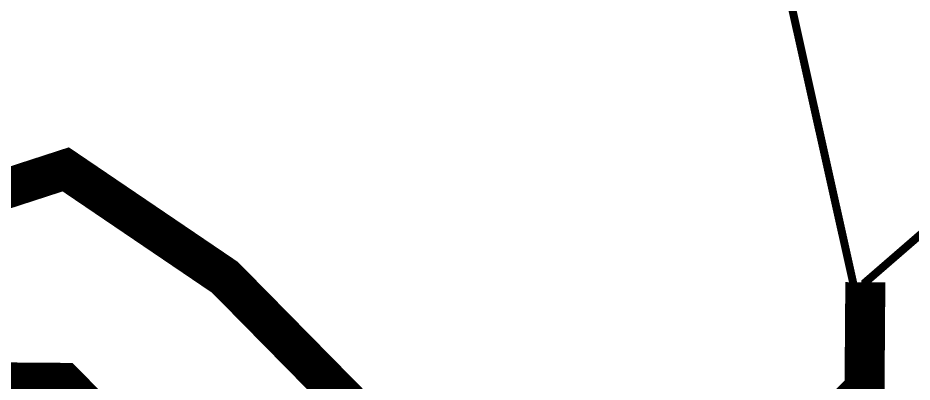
# Model space of a CAD drawing. Header units: metres. Extents: x 326467 to 340077, y 1811030 to 1824953.
# Drawn here: x 327240.4 to 327308.1, y 1813668.1 to 1813695.7 of the extents above; entities that cross this region are included whole.
import ezdxf

# ---------------------------------------------------------------- set-up
doc = ezdxf.new("R2010")
doc.units = ezdxf.units.M
doc.header["$MEASUREMENT"] = 0
for name, color, linetype in [('HAZARDS LINE', 1, 'Continuous'), ('SURVEY PLOT BOUNDARY', 35, 'Continuous'), ('VILLAGE BOUNDARY', 212, 'Continuous')]:
    doc.layers.add(name, color=color, linetype=linetype)

# ---------------------------------------------------------------- blocks, each defined once
blk = doc.blocks.new('16')
at = {"layer": 'HAZARDS LINE', "lineweight": 18, "const_width": 3.032}
blk.add_lwpolyline([(327175.085, 1813660.517), (327211.467, 1813660.236), (327215.541, 1813664.248), (327223.626, 1813664.186), (327227.699, 1813668.198), (327243.869, 1813668.073), (327247.88, 1813663.998), (327255.965, 1813663.936), (327255.934, 1813659.893), (327259.976, 1813659.862), (327263.988, 1813655.788), (327276.115, 1813655.694), (327284.169, 1813651.589), (327288.211, 1813651.557), (327292.222, 1813647.483), (327304.35, 1813647.389), (327312.497, 1813655.413)], dxfattribs=at)
at = {"layer": 'SURVEY PLOT BOUNDARY', "lineweight": 18, "const_width": 0.606}
blk.add_lwpolyline([(327158.791, 1813644.469), (327243.994, 1813684.245), (327256.059, 1813676.065), (327276.115, 1813655.694), (327292.285, 1813655.569), (327304.506, 1813667.605), (327304.568, 1813675.691), (327406.315, 1813763.859), (327422.735, 1813796.079), (327451.562, 1813864.592), (327463.752, 1813872.585), (327471.837, 1813872.523), (327467.825, 1813876.597), (327459.803, 1813884.745), (327459.865, 1813892.832), (327480.389, 1813933.106), (327520.876, 1813940.881), (327521.251, 1813989.397), (327513.29, 1814005.632), (327513.384, 1814017.761), (327529.928, 1814066.153), (327534.064, 1814078.251), (327522.062, 1814094.517), (327620.297, 1814251.449)], dxfattribs=at)
for points in [[(327304.568, 1813675.691), (327304.537, 1813671.648), (327269.372, 1813829.609), (327241.792, 1813922.818), (327307.095, 1814003.18), (327352.654, 1814144.344), (327522.062, 1814094.517), (327534.064, 1814078.251), (327529.928, 1814066.153), (327513.384, 1814017.761), (327513.29, 1814005.632), (327521.251, 1813989.397), (327520.876, 1813940.881), (327480.389, 1813933.106), (327459.865, 1813892.832), (327459.803, 1813884.745), (327467.825, 1813876.597), (327471.837, 1813872.523), (327463.752, 1813872.585), (327451.562, 1813864.592), (327422.735, 1813796.079), (327406.315, 1813763.859)], [(327269.372, 1813829.609), (327304.537, 1813671.648), (327304.506, 1813667.605), (327292.285, 1813655.569), (327276.115, 1813655.694), (327256.059, 1813676.065), (327243.994, 1813684.245), (327158.791, 1813644.469), (327129.839, 1813559.783), (327097.53, 1813564.076), (327092.895, 1813487.289), (327035.958, 1813443.252), (326773.044, 1813425.064), (326769.001, 1813425.095), (326773.075, 1813429.107), (326866.769, 1813521.38), (326980.518, 1813593.282), (326985.497, 1813714.543), (327180.376, 1813822.209), (327184.543, 1813838.35), (327241.792, 1813922.818)]]:
    blk.add_lwpolyline(points, close=True, dxfattribs=at)
at = {"layer": 'VILLAGE BOUNDARY', "lineweight": 50, "const_width": 3.032}
blk.add_lwpolyline([(327231.835, 1813680.296), (327243.994, 1813684.245), (327256.059, 1813676.065), (327268.093, 1813663.843), (327276.115, 1813655.694), (327284.2, 1813655.632), (327292.285, 1813655.569), (327304.506, 1813667.605), (327304.537, 1813671.648), (327304.568, 1813675.691)], dxfattribs=at)

msp = doc.modelspace()

# ---------------------------------------------------------------- block references
msp.add_blockref('16', (0, 0))

doc.saveas('drawing.dxf')
